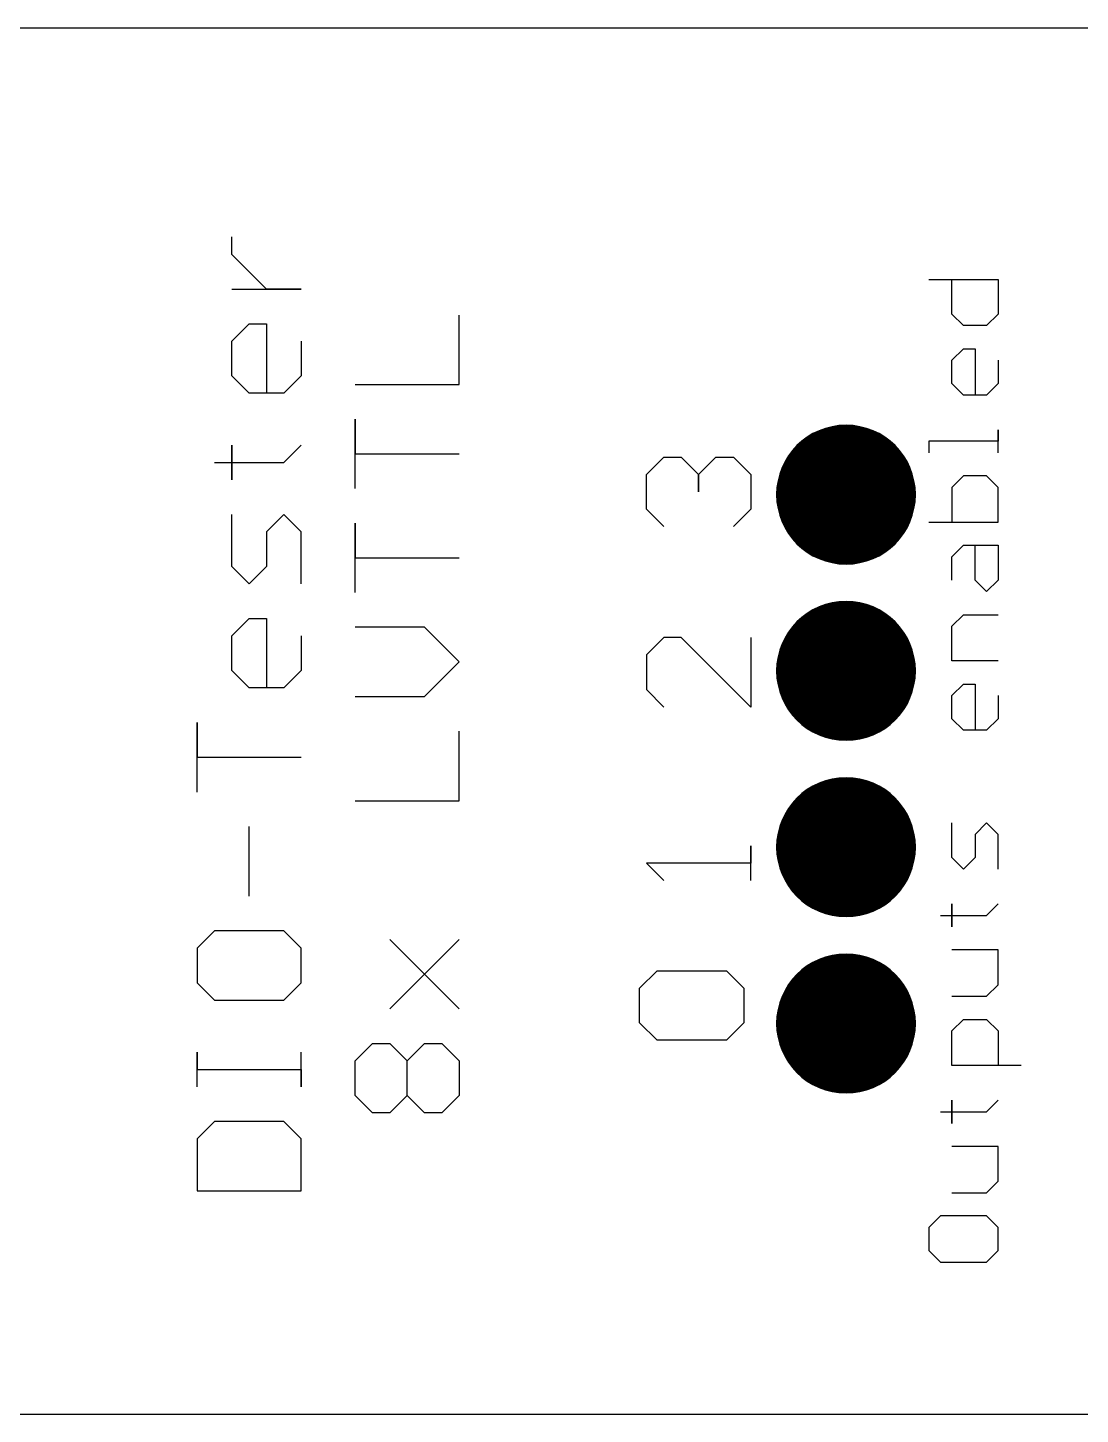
# Model space of a CAD drawing. Header units: millimetres. Extents: x 34 to 167, y 52 to 85.
# Drawn here: x 50.58 to 65.75, y 52.31 to 72.29 of the extents above; entities that cross this region are included whole.
import ezdxf

# ---------------------------------------------------------------- set-up
doc = ezdxf.new("R2010")
doc.units = ezdxf.units.MM
for name, color, linetype in [('BottomLayer', 5, 'Continuous'), ('Mechanical1', 6, 'Continuous'), ('PadHoleLayer', 156, 'Continuous'), ('TopLayer', 1, 'Continuous'), ('TopOverlay', 2, 'Continuous')]:
    doc.layers.add(name, color=color, linetype=linetype)

msp = doc.modelspace()

# ---------------------------------------------------------------- linework, layer by layer
at = {"layer": 'BottomLayer', "const_width": 1}
for points in [[(61.874, 65.56, 1), (62.874, 65.56, 1)], [(61.874, 63.02, 1), (62.874, 63.02, 1)], [(61.874, 60.48, 1), (62.874, 60.48, 1)], [(61.874, 57.94, 1), (62.874, 57.94, 1)]]:
    msp.add_lwpolyline(points, format="xyb", close=True, dxfattribs=at)
at = {"layer": 'Mechanical1'}
for points in [[(33.962, 72.288), (162.362, 72.288)], [(33.962, 52.308), (162.362, 52.308)]]:
    msp.add_lwpolyline(points, dxfattribs=at)
for points in [[(63.374, 65.56, 1), (61.374, 65.56, 1)], [(61.374, 65.56, 1), (61.374, 65.56, 1)], [(63.374, 65.56, 1), (63.374, 65.56, 1)], [(63.374, 63.02, 1), (61.374, 63.02, 1)], [(61.374, 63.02, 1), (61.374, 63.02, 1)], [(63.374, 63.02, 1), (63.374, 63.02, 1)], [(63.374, 60.48, 1), (61.374, 60.48, 1)], [(61.374, 60.48, 1), (61.374, 60.48, 1)], [(63.374, 60.48, 1), (63.374, 60.48, 1)], [(63.374, 57.94, 1), (61.374, 57.94, 1)], [(61.374, 57.94, 1), (61.374, 57.94, 1)], [(63.374, 57.94, 1), (63.374, 57.94, 1)]]:
    msp.add_lwpolyline(points, format="xyb", close=True, dxfattribs=at)
at = {"layer": 'PadHoleLayer', "const_width": 1}
for points in [[(61.874, 65.56, 1), (62.874, 65.56, 1)], [(61.874, 63.02, 1), (62.874, 63.02, 1)], [(61.874, 60.48, 1), (62.874, 60.48, 1)], [(61.874, 57.94, 1), (62.874, 57.94, 1)]]:
    msp.add_lwpolyline(points, format="xyb", close=True, dxfattribs=at)
at = {"layer": 'TopLayer', "const_width": 1}
for points in [[(61.874, 65.56, 1), (62.874, 65.56, 1)], [(61.874, 63.02, 1), (62.874, 63.02, 1)], [(61.874, 60.48, 1), (62.874, 60.48, 1)], [(61.874, 57.94, 1), (62.874, 57.94, 1)]]:
    msp.add_lwpolyline(points, format="xyb", close=True, dxfattribs=at)
at = {"layer": 'TopOverlay'}
for p, q in [((53.521, 69.023), (53.521, 69.273)), ((53.771, 68.773), (53.521, 69.023)), ((54.021, 68.523), (53.771, 68.773)), ((63.567, 68.662), (64.567, 68.662)), ((63.9, 68.162), (63.9, 68.662)), ((64.567, 68.662), (64.567, 68.162)), ((53.521, 68.523), (54.521, 68.523)), ((54.521, 68.523), (54.021, 68.523)), ((56.8, 67.148), (56.8, 68.148)), ((64.067, 67.996), (63.9, 68.162)), ((64.567, 68.162), (64.4, 67.996)), ((53.521, 67.773), (53.771, 68.023)), ((53.771, 68.023), (54.021, 68.023)), ((54.021, 68.023), (54.021, 67.024)), ((64.4, 67.996), (64.067, 67.996)), ((53.521, 67.273), (53.521, 67.773)), ((54.521, 67.773), (54.521, 67.273)), ((63.9, 67.496), (64.067, 67.662)), ((64.067, 67.662), (64.234, 67.662)), ((64.234, 67.662), (64.234, 66.996)), ((63.9, 67.163), (63.9, 67.496)), ((64.567, 67.496), (64.567, 67.163)), ((53.771, 67.024), (53.521, 67.273)), ((54.521, 67.273), (54.271, 67.024)), ((55.3, 67.148), (56.8, 67.148)), ((64.067, 66.996), (63.9, 67.163)), ((64.567, 67.163), (64.4, 66.996)), ((54.271, 67.024), (53.771, 67.024)), ((64.4, 66.996), (64.067, 66.996)), ((55.3, 65.649), (55.3, 66.649)), ((55.3, 66.649), (55.3, 66.149)), ((64.567, 66.163), (64.567, 66.496)), ((64.567, 66.496), (64.567, 66.33)), ((53.521, 65.774), (53.521, 66.274)), ((53.521, 66.274), (53.521, 66.024)), ((54.271, 66.024), (54.521, 66.274)), ((55.3, 66.149), (56.8, 66.149)), ((64.567, 66.33), (63.567, 66.33)), ((63.567, 66.33), (63.567, 66.163)), ((53.271, 66.024), (53.521, 66.024)), ((53.521, 66.024), (53.521, 65.774)), ((53.521, 66.024), (54.271, 66.024)), ((59.5, 65.85), (59.75, 66.1)), ((59.75, 66.1), (60, 66.1)), ((60, 66.1), (60.25, 65.85)), ((60.25, 65.85), (60.5, 66.1)), ((60.5, 66.1), (60.75, 66.1)), ((60.75, 66.1), (61, 65.85)), ((59.5, 65.35), (59.5, 65.85)), ((60.25, 65.85), (60.25, 65.6)), ((60.25, 65.6), (60.25, 65.85)), ((61, 65.85), (61, 65.35)), ((64.067, 65.83), (63.9, 65.663)), ((64.234, 65.83), (64.067, 65.83)), ((64.4, 65.83), (64.234, 65.83)), ((64.567, 65.663), (64.4, 65.83)), ((63.9, 65.663), (63.9, 65.163)), ((64.567, 65.163), (64.567, 65.663)), ((59.75, 65.1), (59.5, 65.35)), ((61, 65.35), (60.75, 65.1)), ((53.521, 64.524), (53.521, 65.274)), ((54.271, 65.274), (54.021, 65.024)), ((54.521, 65.024), (54.271, 65.274)), ((55.3, 64.149), (55.3, 65.149)), ((55.3, 65.149), (55.3, 64.649)), ((63.567, 65.163), (64.567, 65.163)), ((54.021, 65.024), (54.021, 64.524)), ((54.521, 64.274), (54.521, 65.024)), ((63.9, 64.663), (64.067, 64.83)), ((64.067, 64.83), (64.567, 64.83)), ((64.234, 64.33), (64.234, 64.83)), ((64.567, 64.83), (64.567, 64.33)), ((55.3, 64.649), (56.8, 64.649)), ((63.9, 64.33), (63.9, 64.663)), ((53.771, 64.274), (53.521, 64.524)), ((54.021, 64.524), (53.771, 64.274)), ((64.4, 64.164), (64.234, 64.33)), ((64.567, 64.33), (64.4, 64.164)), ((53.521, 63.525), (53.771, 63.775)), ((53.771, 63.775), (54.021, 63.775)), ((54.021, 63.775), (54.021, 62.775)), ((63.9, 63.664), (64.067, 63.83)), ((64.067, 63.83), (64.567, 63.83)), ((56.3, 63.65), (55.3, 63.65)), ((56.8, 63.15), (56.3, 63.65)), ((63.9, 63.164), (63.9, 63.664)), ((53.521, 63.025), (53.521, 63.525)), ((54.521, 63.525), (54.521, 63.025)), ((59.75, 63.5), (59.5, 63.25)), ((60, 63.5), (59.75, 63.5)), ((61, 62.5), (60, 63.5)), ((61, 63.5), (61, 62.5)), ((56.3, 62.65), (56.8, 63.15)), ((59.5, 63.25), (59.5, 62.75)), ((64.567, 63.164), (63.9, 63.164)), ((53.771, 62.775), (53.521, 63.025)), ((54.521, 63.025), (54.271, 62.775)), ((54.271, 62.775), (53.771, 62.775)), ((59.5, 62.75), (59.75, 62.5)), ((63.9, 62.664), (64.067, 62.831)), ((64.067, 62.831), (64.234, 62.831)), ((64.234, 62.831), (64.234, 62.164)), ((55.3, 62.65), (56.3, 62.65)), ((63.9, 62.331), (63.9, 62.664)), ((64.567, 62.664), (64.567, 62.331)), ((53.021, 61.275), (53.021, 62.275)), ((53.021, 62.275), (53.021, 61.775)), ((56.8, 61.15), (56.8, 62.15)), ((64.067, 62.164), (63.9, 62.331)), ((64.4, 62.164), (64.067, 62.164)), ((64.567, 62.331), (64.4, 62.164)), ((53.021, 61.775), (54.521, 61.775)), ((55.3, 61.15), (56.8, 61.15)), ((53.771, 59.776), (53.771, 60.776)), ((63.9, 60.331), (63.9, 60.831)), ((64.4, 60.831), (64.234, 60.665)), ((64.567, 60.665), (64.4, 60.831)), ((64.234, 60.665), (64.234, 60.331)), ((64.567, 60.165), (64.567, 60.665)), ((61, 60), (61, 60.5)), ((61, 60.5), (61, 60.25)), ((61, 60.25), (59.5, 60.25)), ((59.5, 60.25), (59.75, 60)), ((64.067, 60.165), (63.9, 60.331)), ((64.234, 60.331), (64.067, 60.165)), ((63.9, 59.332), (63.9, 59.665)), ((63.9, 59.665), (63.9, 59.498)), ((64.4, 59.498), (64.567, 59.665)), ((63.734, 59.498), (63.9, 59.498)), ((63.9, 59.498), (63.9, 59.332)), ((63.9, 59.498), (64.4, 59.498)), ((53.271, 59.276), (53.021, 59.026)), ((54.271, 59.276), (53.271, 59.276)), ((54.521, 59.026), (54.271, 59.276)), ((55.8, 58.151), (56.8, 59.151)), ((56.3, 58.651), (55.8, 59.151)), ((55.8, 59.151), (56.8, 58.151)), ((56.8, 59.151), (56.3, 58.651)), ((53.021, 59.026), (53.021, 58.526)), ((54.521, 58.526), (54.521, 59.026)), ((64.567, 58.999), (63.9, 58.999)), ((64.567, 58.499), (64.567, 58.999)), ((59.4, 58.45), (59.65, 58.7)), ((59.65, 58.7), (60.65, 58.7)), ((60.65, 58.7), (60.9, 58.45)), ((53.021, 58.526), (53.271, 58.276)), ((54.271, 58.276), (54.521, 58.526)), ((59.4, 57.95), (59.4, 58.45)), ((60.9, 58.45), (60.9, 57.95)), ((64.4, 58.332), (64.567, 58.499)), ((53.271, 58.276), (54.271, 58.276)), ((63.9, 58.332), (64.4, 58.332)), ((59.65, 57.7), (59.4, 57.95)), ((60.9, 57.95), (60.65, 57.7)), ((63.9, 57.832), (64.067, 57.999)), ((64.067, 57.999), (64.4, 57.999)), ((64.4, 57.999), (64.567, 57.832)), ((63.9, 57.332), (63.9, 57.832)), ((64.567, 57.832), (64.567, 57.332)), ((55.3, 57.402), (55.55, 57.652)), ((55.55, 57.652), (55.8, 57.652)), ((55.8, 57.652), (56.05, 57.402)), ((56.05, 57.402), (56.3, 57.652)), ((56.3, 57.652), (56.55, 57.652)), ((56.55, 57.652), (56.8, 57.402)), ((60.65, 57.7), (59.65, 57.7)), ((53.021, 57.027), (53.021, 57.527)), ((53.021, 57.527), (53.021, 57.277)), ((54.521, 57.027), (54.521, 57.527)), ((55.3, 56.902), (55.3, 57.402)), ((56.05, 56.902), (56.05, 57.402)), ((56.8, 57.402), (56.8, 56.902)), ((53.021, 57.277), (54.521, 57.277)), ((54.521, 57.277), (54.521, 57.027)), ((64.9, 57.332), (63.9, 57.332)), ((55.55, 56.652), (55.3, 56.902)), ((56.05, 56.902), (55.8, 56.652)), ((56.3, 56.652), (56.05, 56.902)), ((56.8, 56.902), (56.55, 56.652)), ((63.9, 56.499), (63.9, 56.833)), ((63.9, 56.833), (63.9, 56.666)), ((64.4, 56.666), (64.567, 56.833)), ((55.8, 56.652), (55.55, 56.652)), ((56.55, 56.652), (56.3, 56.652)), ((63.734, 56.666), (63.9, 56.666)), ((63.9, 56.666), (63.9, 56.499)), ((63.9, 56.666), (64.4, 56.666)), ((53.271, 56.527), (53.021, 56.277)), ((54.271, 56.527), (53.271, 56.527)), ((54.521, 56.277), (54.271, 56.527)), ((53.021, 56.277), (53.021, 55.527)), ((54.521, 55.527), (54.521, 56.277)), ((64.567, 56.166), (63.9, 56.166)), ((64.567, 55.666), (64.567, 56.166)), ((64.4, 55.5), (64.567, 55.666)), ((53.021, 55.527), (54.521, 55.527)), ((63.9, 55.5), (64.4, 55.5)), ((63.734, 55.166), (63.567, 55)), ((64.4, 55.166), (63.734, 55.166)), ((64.567, 55), (64.4, 55.166)), ((63.567, 55), (63.567, 54.667)), ((64.567, 54.667), (64.567, 55)), ((63.567, 54.667), (63.734, 54.5)), ((64.4, 54.5), (64.567, 54.667)), ((63.734, 54.5), (64.4, 54.5))]:
    msp.add_line(p, q, dxfattribs=at)

doc.saveas('drawing.dxf')
